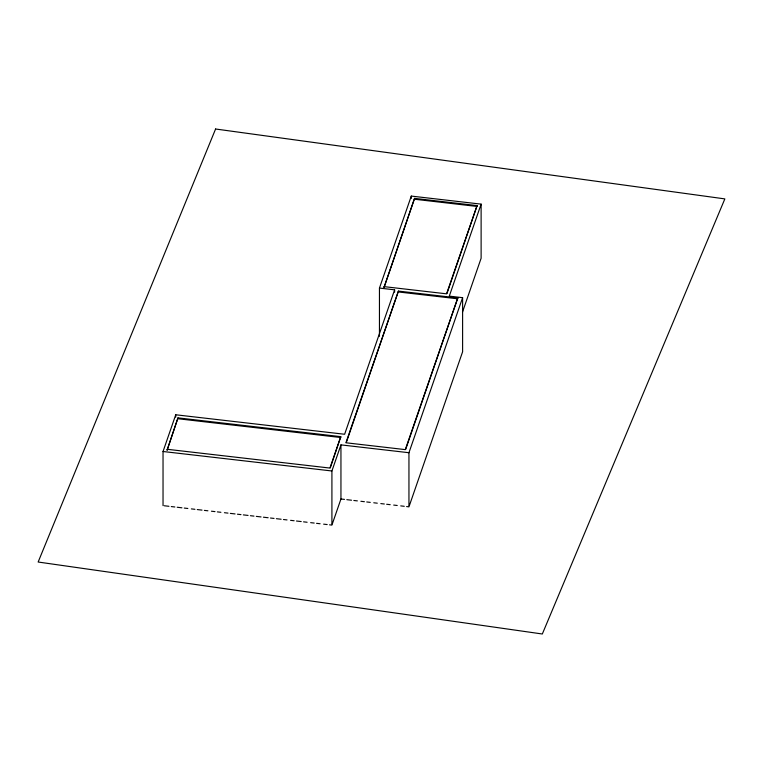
<?xml version="1.0" encoding="UTF-8"?>
<svg xmlns="http://www.w3.org/2000/svg" width="763" height="763" viewBox="0 0 763 763"><rect width="100%" height="100%" fill="white"/><g stroke="black" fill="none" stroke-linecap="round" stroke-linejoin="round"><path stroke-width="1.14" d="M163.034 505.621L163.034 451.505L175.738 414.776L344.628 434.261L394.614 289.826L379.449 288.08L379.449 336.321M177.979 417.876L167.116 450.141L177.979 417.876L340.794 436.655L330.312 467.805M379.449 288.08L411.286 196.081L481.119 204.131L481.119 258.247L462.483 312.105M414.567 198.37L384.027 287.479L414.567 198.37L477.094 205.59L446.946 293.574M340.794 436.655L329.921 468.062L167.116 449.273M329.549 524.83L331.915 525.106L331.915 470.981L340.947 444.877L408.949 452.717L462.607 297.675L449.283 296.139L481.119 204.131M398.42 291.094L345.925 442.769L405.296 449.617L457.79 297.951L398.42 291.094L346.316 442.502M332.286 524.019L340.947 498.992L340.947 444.877M477.094 205.59L446.555 293.831L384.027 286.621M405.687 449.359L457.79 297.951M409.34 505.716L462.607 351.791L462.607 297.675M414.567 199.238L477.094 206.449M398.42 291.962L457.79 298.81M177.979 418.744L340.794 437.523M163.034 451.505L331.915 470.981M340.947 498.992L344.466 499.403M346.812 499.67L351.505 500.213M353.841 500.48L357.361 500.89M360.88 501.291L364.399 501.701M366.745 501.968L370.255 502.378M373.775 502.779L377.294 503.189M380.813 503.59L384.323 504M386.669 504.267L390.189 504.677M393.708 505.077L397.227 505.488M400.737 505.888L404.256 506.298M406.603 506.565L408.949 506.842L408.949 452.717M164.207 505.755L168.938 506.298M171.293 506.575L174.841 506.985M177.207 507.252L181.928 507.805M184.284 508.072L187.832 508.482M191.37 508.892L194.918 509.303M197.283 509.57L202.004 510.113M204.37 510.39L207.908 510.8M211.446 511.21L214.994 511.611M217.36 511.887L220.898 512.297M224.446 512.707L227.984 513.117M230.35 513.385L235.071 513.928M237.436 514.205L240.974 514.615M243.34 514.882L248.061 515.426M250.426 515.702L253.965 516.112M256.33 516.379L261.051 516.933M263.416 517.2L268.137 517.743M270.503 518.02L274.041 518.43M276.406 518.697L281.127 519.241M283.493 519.517L287.031 519.927M290.579 520.337L294.117 520.747M296.483 521.015L301.204 521.558M303.569 521.835L307.108 522.245M310.655 522.655L314.194 523.056M316.559 523.332L320.098 523.742M323.646 524.152L327.184 524.562M411.286 196.081L411.286 198.428M394.614 289.826L394.614 292.181M175.738 414.776L175.738 417.123M215.595 129.004L38.15 562.026L542.321 633.996L724.85 198.895L215.595 129.004"/></g></svg>
